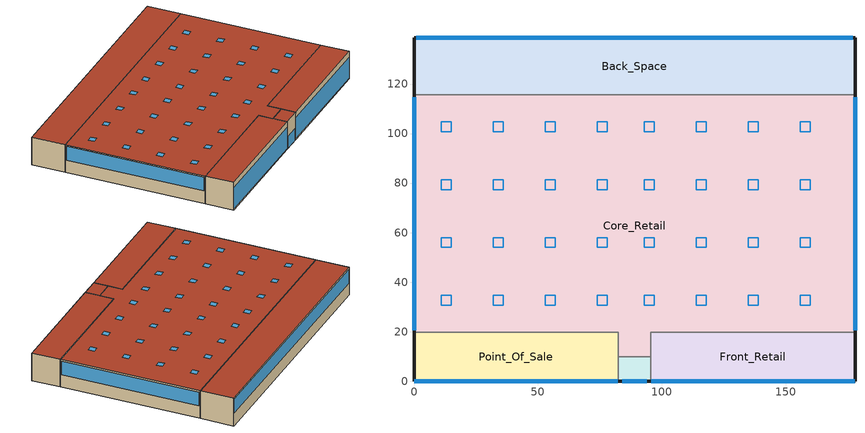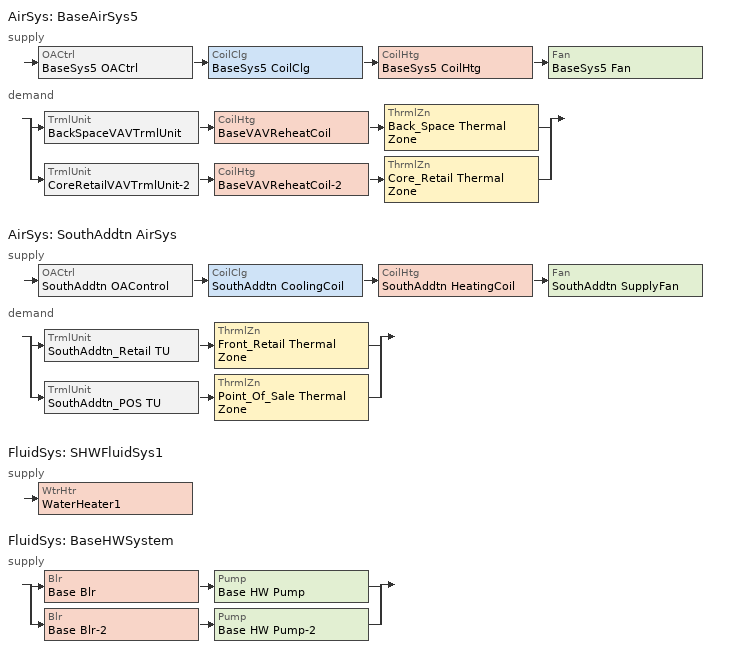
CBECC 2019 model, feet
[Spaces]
Back_Space
 floor ground (Base_CZ12-SlabOnOrBelowGradeF073): 178.05,138.68 178.05,115.72 0,115.72 0,138.68 z0
 wall outside (Altered metal frame wall): 178.05,115.72 178.05,138.68 z0:20
 wall outside (Altered metal building wall): 178.05,138.68 0,138.68 z0:20
 wall outside (New heavy mass wall): 0,138.68 0,115.72 z0:20
 wall to Core_Retail (NACM_Interior Wall): 0,115.72 178.05,115.72 z0:20
 window (FixedWindowU40-Existing): 177.05,138.68 1,138.68 z9:19
 roof outside (Altered metal bldg roof): 178.05,115.72 178.05,138.68 0,138.68 0,115.72 z20
Core_Retail
 floor ground (Base_CZ12-SlabOnOrBelowGradeF073): 178.05,115.72 178.05,19.68 95.59,19.68 95.59,9.84 82.46,9.84 82.46,19.68 0,19.68 0,115.72 z0
 wall outside (Altered light mass wall): 178.05,19.68 178.05,115.72 z0:20
 wall outside (Altered heavy mass wall): 0,115.72 0,19.68 z0:20
 wall to Front_Retail (NACM_Interior Wall): 95.59,9.84 95.59,19.68 178.05,19.68 z0:20
 wall to Point_Of_Sale (NACM_Interior Wall): 0,19.68 82.46,19.68 82.46,9.84 z0:20
 wall to Front_Entry (Base_CZ12-NonresMetalFrameWallU062): 82.46,9.84 95.59,9.84 z0:20
 window (FixedWindowU40-Existing): 178.05,20.68 178.05,114.72 / 0,114.72 0,20.68 z9:19
 roof outside (Other Altered Roof): 95.59,9.84 95.59,19.68 178.05,19.68 178.05,115.72 0,115.72 0,19.68 82.46,19.68 82.46,9.84 z20
 skylight (Base_AllCZ_Skylt-Gl-CurbMntU58): 15,30.68 15,34.69 11,34.69 11,30.68 z20; 36,30.68 36,34.69 32,34.69 32,30.68 z20; 57,30.68 57,34.69 53,34.69 53,30.68 z20; 78.03,30.68 78.03,34.69 74.03,34.69 74.03,30.68 z20; 96.93,30.68 96.93,34.69 92.93,34.69 92.93,30.68 z20; 15,54.02 15,58.02 11,58.02 11,54.02 z20; 36,54.02 36,58.02 32,58.02 32,54.02 z20; 57,54.02 57,58.02 53,58.02 53,54.02 z20; 78.03,54.02 78.03,58.02 74.03,58.02 74.03,54.02 z20; 96.93,54.02 96.93,58.02 92.93,58.02 92.93,54.02 z20; 15,77.35 15,81.35 11,81.35 11,77.35 z20; 36,77.35 36,81.35 32,81.35 32,77.35 z20; 57,77.35 57,81.35 53,81.35 53,77.35 z20; 78.03,77.35 78.03,81.35 74.03,81.35 74.03,77.35 z20; 96.93,77.35 96.93,81.35 92.93,81.35 92.93,77.35 z20; 15,100.72 15,104.72 11,104.72 11,100.72 z20; 36,100.72 36,104.72 32,104.72 32,100.72 z20; 57,100.72 57,104.72 53,104.72 53,100.72 z20; 78.03,100.72 78.03,104.72 74.03,104.72 74.03,100.72 z20; 96.93,100.72 96.93,104.72 92.93,104.72 92.93,100.72 z20; 117.93,77.35 117.93,81.35 113.93,81.35 113.93,77.35 z20; 159.93,100.72 159.93,104.72 155.93,104.72 155.93,100.72 z20; 159.93,54.02 159.93,58.02 155.93,58.02 155.93,54.02 z20; 159.93,30.68 159.93,34.69 155.93,34.69 155.93,30.68 z20; 117.93,100.72 117.93,104.72 113.93,104.72 113.93,100.72 z20; 117.93,54.02 117.93,58.02 113.93,58.02 113.93,54.02 z20; 117.93,30.68 117.93,34.69 113.93,34.69 113.93,30.68 z20; 138.93,77.35 138.93,81.35 134.93,81.35 134.93,77.35 z20; 138.93,100.72 138.93,104.72 134.93,104.72 134.93,100.72 z20; 138.93,54.02 138.93,58.02 134.93,58.02 134.93,54.02 z20; 138.93,30.68 138.93,34.69 134.93,34.69 134.93,30.68 z20; 159.93,77.35 159.93,81.35 155.93,81.35 155.93,77.35 z20
Front_Retail
 floor ground (Base_CZ12-SlabOnOrBelowGradeF073_New): 178.05,19.68 178.05,0 95.59,0 95.59,19.68 z0
 wall outside (Base_CZ12-NonresMetalFrameWallU062_New): 95.59,0 178.05,0 178.05,19.68 z0:20
 wall to Front_Entry (Base_CZ12-NonresMetalFrameWallU062_New-Int): 95.59,9.84 95.59,0 z0:20
 window (Base_AllCZ_FixedWindowU36): 95.75,0 177.89,0 z1:16
 roof outside (Base_CZ12-FlatNonresWoodFramingAndOtherRoofU039): 178.05,0 178.05,19.68 95.59,19.68 95.59,0 z20
Point_Of_Sale
 floor ground (Base_CZ12-SlabOnOrBelowGradeF073_New): 82.46,19.68 82.46,0 0,0 0,19.68 z0
 wall outside (Base_CZ12-NonresMetalFrameWallU062_New): 0,19.68 0,0 82.46,0 z0:20
 wall to Front_Entry (Base_CZ12-NonresMetalFrameWallU062_New-Int): 82.46,0 82.46,9.84 z0:20
 window (Base_AllCZ_FixedWindowU36): 0.16,0 82.3,0 z1:16
 roof outside (Base_CZ12-FlatNonresWoodFramingAndOtherRoofU039): 82.46,0 82.46,19.68 0,19.68 0,0 z20
Front_Entry
 floor ground (Base_CZ12-SlabOnOrBelowGradeF073_New): 95.59,9.84 95.59,0 82.46,0 82.46,9.84 z0
 wall outside (Base_CZ12-NonresMetalFrameWallU062_New): 82.46,0 95.59,0 z0:20
 window (Base_AllCZ_FixedWindowU36): 84.1,0 93.95,0 z0.16:8.73
 roof outside (Base_CZ12-FlatNonresWoodFramingAndOtherRoofUnconditioned): 95.59,0 95.59,9.84 82.46,9.84 82.46,0 z20
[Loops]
AirSys 'BaseAirSys5'
 supply: OACtrl 'BaseSys5 OACtrl' > CoilClg 'BaseSys5 CoilClg' > CoilHtg 'BaseSys5 CoilHtg' > Fan 'BaseSys5 Fan'
 demand: split
  | TrmlUnit 'BackSpaceVAVTrmlUnit' > CoilHtg 'BaseVAVReheatCoil' > ThrmlZn 'Back_Space Thermal Zone'
  | TrmlUnit 'CoreRetailVAVTrmlUnit-2' > CoilHtg 'BaseVAVReheatCoil-2' > ThrmlZn 'Core_Retail Thermal Zone'
AirSys 'SouthAddtn AirSys'
 supply: OACtrl 'SouthAddtn OAControl' > CoilClg 'SouthAddtn CoolingCoil' > CoilHtg 'SouthAddtn HeatingCoil' > Fan 'SouthAddtn SupplyFan'
 demand: split
  | TrmlUnit 'SouthAddtn_Retail TU' > ThrmlZn 'Front_Retail Thermal Zone'
  | TrmlUnit 'SouthAddtn_POS TU' > ThrmlZn 'Point_Of_Sale Thermal Zone'
FluidSys 'SHWFluidSys1'
 supply: WtrHtr 'WaterHeater1'
FluidSys 'BaseHWSystem'
 supply: split
  | Blr 'Base Blr' > Pump 'Base HW Pump'
  | Blr 'Base Blr-2' > Pump 'Base HW Pump-2'
[Proj]
050006-RetlMed-Run28: ZipCode=90045; CompType=ExistingAdditionAndAlteration
[Bldg]
Retail Standalone: WholeBldgModeled=1; TotStoryCnt=1; AboveGrdStoryCnt=1
[ConsAssm]
Base_CZ12-NonresMetalFrameWallU062_New: CompatibleSurfType=ExteriorWall; ExtRoughness=MediumRough; MatRef[1]=Stucco - 7/8 in.; MatRef[2]=Compliance Insulation R13.99; MatRef[3]=Air - Metal Wall Framing - 16 or 24 in. OC; MatRef[4]=Gypsum Board - 1/2 in.
Base_CZ12-NonresMetalFrameWallU062_New-Int; Base_CZ12-NonresMetalFrameWallU062: CompatibleSurfType=InteriorWall; ExtRoughness=MediumRough; MatRef[1]=Stucco - 7/8 in.; MatRef[2]=Compliance Insulation R13.99; MatRef[3]=Air - Metal Wall Framing - 16 or 24 in. OC; MatRef[4]=Gypsum Board - 1/2 in.
Base_CZ12-SlabOnOrBelowGradeF073_New; Base_CZ12-SlabOnOrBelowGradeF073: CompatibleSurfType=UndergroundFloor; ExtRoughness=MediumRough; SlabType=UnheatedSlabOnGrade
Base_CZ12-FlatNonresWoodFramingAndOtherRoofU039: CompatibleSurfType=Roof; ExtRoughness=MediumRough; MatRef[1]=Metal Standing Seam - 1/16 in.; MatRef[2]=Compliance Insulation R24.86; CRRCInitialRefl=0.63; CRRCAgedRefl=0.63; CRRCInitialEmit=0.85; CRRCAgedEmit=0.85; CRRCProdID=XXXX-XXXX
Base_CZ12-FlatNonresWoodFramingAndOtherRoofUnconditioned: CompatibleSurfType=Roof; ExtRoughness=MediumRough; MatRef[1]=Metal Standing Seam - 1/16 in.; CRRCInitialRefl=0.63; CRRCAgedRefl=0.63; CRRCInitialEmit=0.85; CRRCAgedEmit=0.85; CRRCProdID=XXXX-XXXX
NACM_Interior Wall: CompatibleSurfType=InteriorWall; MatRef[1]=NACM_Gypsum Board 5/8in; MatRef[2]=NACM_Gypsum Board 5/8in
Altered heavy mass wall; New heavy mass wall: CompatibleSurfType=ExteriorWall; MatRef[1]=Stucco - 7/8 in.; MatRef[2]=Concrete - 140 lb/ft3 - 6 in.; MatRef[3]=EPS 4.06in; MatRef[4]=Air - Metal Wall Framing - 16 or 24 in. OC; MatRef[5]=Gypsum Board - 1/2 in.
Altered light mass wall: CompatibleSurfType=ExteriorWall; MatRef[1]=Stucco - 7/8 in.; MatRef[2]=Gypsum Block; MatRef[3]=Gypsum Block; MatRef[4]=EPS 4.06in; MatRef[5]=Air - Metal Wall Framing - 16 or 24 in. OC; MatRef[6]=Gypsum Board - 1/2 in.
Other Altered Roof: CompatibleSurfType=Roof; ExtRoughness=MediumRough; MatRef[1]=Built up roofing; MatRef[2]=EPS 6.1in; MatRef[3]=Wood roof frame w R19; MatRef[4]=Roof Air Space; CRRCInitialRefl=0.63; CRRCAgedRefl=0.63; CRRCInitialEmit=0.85; CRRCAgedEmit=0.85; CRRCProdID=XXXX-XXXX; MatRef[5]=Acoustic Tile
Altered metal frame wall: CompatibleSurfType=ExteriorWall; ExtRoughness=MediumRough; MatRef[1]=Stucco - 7/8 in.; MatRef[2]=EPS 4.06in; MatRef[3]=Air - Metal Wall Framing - 16 or 24 in. OC; MatRef[4]=Gypsum Board - 1/2 in.
Altered metal building wall: CompatibleSurfType=ExteriorWall; MatRef[1]=Metal Siding; MatRef[2]=EPS 4.06in; MatRef[3]=Air - Metal Wall Framing - 16 or 24 in. OC; MatRef[4]=Plywood 3/4in
Altered metal bldg roof: CompatibleSurfType=Roof; MatRef[1]=Metal Roofing; MatRef[2]=Roof Air Space; MatRef[3]=EPS 4.06in
[Mat]
Stucco - 7/8 in.: CodeCat=Plastering Materials; CodeItem=Stucco - 7/8 in.
Compliance Insulation R13.99: CodeCat=Insulation Board; CodeItem=Compliance Insulation R13.99
Air - Metal Wall Framing - 16 or 24 in. OC: CodeCat=Air; CodeItem=Air - Metal Wall Framing - 16 or 24 in. OC
Gypsum Board - 1/2 in.: CodeCat=Bldg Board and Siding; CodeItem=Gypsum Board - 1/2 in.
Concrete - 140 lb/ft3 - 6 in.: CodeCat=Concrete; CodeItem=Concrete - 140 lb/ft3 - 6 in.
Metal Standing Seam - 1/16 in.: CodeCat=Roofing; CodeItem=Metal Standing Seam - 1/16 in.
Compliance Insulation R24.86: CodeCat=Insulation Board; CodeItem=Compliance Insulation R24.86
NACM_Gypsum Board 5/8in: CodeCat=Bldg Board and Siding; CodeItem=Gypsum Board - 5/8 in.
EPS 4.06in: CodeCat=Insulation Board; CodeItem=Expanded Polystyrene - EPS - 4 1/16 in. R17
Gypsum Block: CodeCat=Masonry Materials; CodeItem=Gypsum partition block - 4 cells - 3 in. x 12 in. x 30 in. - 3 in.
Built up roofing: CodeCat=Roofing; CodeItem=Built-up roofing - 3/8 in.
EPS 6.1in: CodeCat=Insulation Board; CodeItem=Expanded Polystyrene - EPS - 6 1/10 in. R25
Wood roof frame w R19: CodeCat=Composite; FrmMat=Wood; FrmConfig=Roof24inOC; FrmDepth=5_5In; CavityIns=19
Roof Air Space: CodeCat=Air; CodeItem=Air - Cavity - Wall Roof Ceiling - 4 in. or more
Acoustic Tile: CodeCat=Finish Materials; CodeItem=Acoustic Tile - 3/4 in.
Metal Siding: CodeCat=Bldg Board and Siding; CodeItem=Metal Siding - 1/16 in.
Plywood 3/4in: CodeCat=Bldg Board and Siding; CodeItem=Plywood - 3/4 in.
Metal Roofing: CodeCat=Composite; FrmMat=Metal; FrmConfig=RoofMetalStandingSeam; CavityInsOpt=R-20
[FenCons] FenProdType=FixedWindow; AssmContext=Manufactured; CertificationMthd=NFRCRated
Name | FenType | SkyltGlz | SkyltCurb | SHGC | UFactor | VT | GlzTint
Base_AllCZ_Skylt-Gl-CurbMntU58 | Skylight | Glass | CurbMounted | 0.25 | 0.58 | 0.49
Base_AllCZ_FixedWindowU36 | VerticalFenestration |  |  | 0.32 | 0.35 | 0.53 | TintedGlazing
FixedWindowU40-Existing | VerticalFenestration |  |  | 0.32 | 0.4 | 0.53 | TintedGlazing
[Story]
Building Story 1
[Spc] Story=Building Story 1; SHWFluidSegRef=SHWSupply1
Name | ThrmlZnRef | Vol | SpcFuncDefaultsRef | EnvStatus | LtgStatus | IntLPDReg | Skylit100PctControlled | DayltgCtrlType | CondgType | SecSide100PctControlled | PriSideDayltgIllumSetpt | SecSideDayltgIllumSetpt | IntLtgSpecMthd
Back_Space | Back_Space Thermal Zone | 81782 | Retail Back_Space | Altered | Existing | 0.5
Core_Retail | Core_Retail Thermal Zone | 344549 | Retail Sales | Altered | Existing |  | 1 | Continuous
Front_Entry | Front_Entry Thermal Zone | 2583.34 | Retail Main Entry | New |  | 1.2 |  | ContinuousPlusOff | Unconditioned | 0 | 200 | 200
Front_Retail | Front_Retail Thermal Zone | 32466.1 | Retail Sales | New | New |  |  | Continuous |  | 1 | 950 | 950 | TailoredMethod
Point_Of_Sale | Point_Of_Sale Thermal Zone | 32466.1 | Retail Sales | New |  | 1.15 |  | Continuous |  | 1 | 950 | 950
[IntLtgSys] Spc=Front_Retail; LumRef[1]=Luminaire 1
Name | LumCnt[1] | DaylitAreaType | AllowType | AllowArea
Front_Retail_GenLtgSys | 81 | SecondarySidelit
Front_Retail_Task&FloorDisplayLtgSys | 38 | PrimarySidelit | TailoredFloorDisplayAllowance | 810
[ThrmlZn]
Back_Space Thermal Zone: PriAirCondgSysRef=BaseAirSys5
Core_Retail Thermal Zone: PriAirCondgSysRef=BaseAirSys5; VentCtrlMthd=CO2Sensors
Front_Entry Thermal Zone: Type=Unconditioned
Front_Retail Thermal Zone; Point_Of_Sale Thermal Zone: PriAirCondgSysRef=SouthAddtn AirSys
[AirSys]
Name | Status | Type | CtrlSysType | ReheatCtrlMthd | ClgCtrl | ClRstSupHi | ClRstSupLow | CtrlZnRef
BaseAirSys5 | Existing | PVAV | DDCToZone | DualMaximum | WarmestResetFlowFirst | 60 | 55
SouthAddtn AirSys |  | SZAC |  |  |  |  |  | Front_Retail Thermal Zone
[AirSeg]
Name | Sys | Type | Path
BaseSys5 SupAirSeg | BaseAirSys5 | Supply | Ducted
BaseSys5 RetAirSeg | BaseAirSys5 | Return | Ducted
SouthAddtn Supply AirSeg | SouthAddtn AirSys | Supply | Ducted
SouthAddtn Return AirSeg | SouthAddtn AirSys | Return | Direct
[CoilClg] Type=DirectExpansion; FuelSrc=Electric; CndsrType=Air
Name | Sys
BaseSys5 CoilClg | BaseAirSys5
SouthAddtn CoolingCoil | SouthAddtn AirSys
[CoilHtg]
Name | Sys | Type | FluidSegInRef | FluidSegOutRef | FuelSrc | FurnAFUE
BaseSys5 CoilHtg; BaseVAVReheatCoil; BaseVAVReheatCoil-2 | BaseAirSys5 | HotWater | BaseHWPrimSupSeg | BaseHWPrimRetSeg
SouthAddtn HeatingCoil | SouthAddtn AirSys | Furnace |  |  | Gas | 0.81
[Fan]
Name | Sys | CtrlMthd | ModelingMthd | MtrBHP | MtrHP | MtrEff
BaseSys5 Fan | BaseAirSys5 | VariableSpeedDrive
SouthAddtn SupplyFan | SouthAddtn AirSys | ConstantVolume | BrakeHorsePower | 3.2 | 3.5 | 0.895
[TrmlUnit]
Name | Sys | Type | ZnServedRef | PriAirSegRef
BackSpaceVAVTrmlUnit | BaseAirSys5 | VAVReheatBox | Back_Space Thermal Zone | BaseSys5 SupAirSeg
CoreRetailVAVTrmlUnit-2 | BaseAirSys5 | VAVReheatBox | Core_Retail Thermal Zone | BaseSys5 SupAirSeg
SouthAddtn_Retail TU | SouthAddtn AirSys | Uncontrolled | Front_Retail Thermal Zone | SouthAddtn Supply AirSeg
SouthAddtn_POS TU | SouthAddtn AirSys | Uncontrolled | Point_Of_Sale Thermal Zone | SouthAddtn Supply AirSeg
[OACtrl]
Name | Sys | EconoCtrlMthd | EconoIntegration | AirSegSupRef | AirSegRetRef
BaseSys5 OACtrl | BaseAirSys5 | DifferentialDryBulb | Integrated | BaseSys5 SupAirSeg | BaseSys5 RetAirSeg
SouthAddtn OAControl | SouthAddtn AirSys | NoEconomizer |  | SouthAddtn Supply AirSeg | SouthAddtn Return AirSeg
[FluidSys] Status=Existing
Name | Type
SHWFluidSys1 | ServiceHotWater
BaseHWSystem | HotWater
[FluidSeg]
Name | Sys | Type | Src
SHWSupply1 | SHWFluidSys1 | PrimarySupply
SHWMakeup1 | SHWFluidSys1 | MakeupFluid | MunicipalWater
BaseHWPrimSupSeg | BaseHWSystem | PrimarySupply
BaseHWPrimRetSeg | BaseHWSystem | PrimaryReturn
[WtrHtr]
WaterHeater1: Sys=SHWFluidSys1; Status=Existing; FluidSegOutRef=SHWSupply1; FluidSegMakeupRef=SHWMakeup1; StorCap=250; ThrmlEff=0.85; CapRtd=160000
[Blr] Sys=BaseHWSystem; Type=HotWater; FuelSrc=Gas; DraftType=MechanicalNoncondensing; FluidSegInRef=BaseHWPrimRetSeg; FluidSegOutRef=BaseHWPrimSupSeg; CapRtd=240681; AFUE=0.82; ThrmlEff=0.8225
Base Blr; Base Blr-2
[Pump] Sys=BaseHWSystem
Name | SpdCtrl
Base HW Pump
Base HW Pump-2 | ConstantSpeed
[SpcFuncDefaults] ProcGasSchRef=RetailGasEquipment; HotWtrHtgSchRef=RetailHotWater
Name | SpcFunc | OccSchRef | IntLtgRegSchRef | RecptSchRef | CommRfrgEqpSchRef | InfSchRef[1] | RecptPwrDens
Retail Sales | Retail Merchandise Sales, Wholesale Showroom | RetailOccupancy | RetailLights | RetailReceptacle | RetailRefrigeration | RetailInfiltration
Retail Back_Space | Commercial and Industrial Storage Areas (conditioned or unconditioned) | AssemblyOccupancy | AssemblyLights | AssemblyReceptacle | AssemblyReceptacle | AssemblyInfiltration
Retail Main Entry | Lobby, Main Entry | AssemblyOccupancy | AssemblyLights | AssemblyReceptacle | RetailRefrigeration | AssemblyInfiltration | 0
[Lum]
Luminaire 1: Pwr=32
[SchDay] Type=Fraction
Name | Hr
OnDay | ( 1, 1, 1, 1, 1, 1, 1, 1, 1, 1, 1, 1, 1, 1, 1, 1, 1, 1, 1, 1, 1, 1, 1, 1 )
OffDay | ( 0, 0, 0, 0, 0, 0, 0, 0, 0, 0, 0, 0, 0, 0, 0, 0, 0, 0, 0, 0, 0, 0, 0, 0 )
RetailOccupancyWD | ( 0, 0, 0, 0, 0, 0, 0, 0.1, 0.2, 0.5, 0.5, 0.7, 0.7, 0.7, 0.7, 0.8, 0.7, 0.5, 0.5, 0.3, 0.3, 0, 0, 0 )
RetailOccupancySat | ( 0, 0, 0, 0, 0, 0, 0, 0.1, 0.2, 0.5, 0.6, 0.8, 0.8, 0.8, 0.8, 0.8, 0.8, 0.6, 0.2, 0.2, 0.2, 0.1, 0, 0 )
RetailOccupancySun | ( 0, 0, 0, 0, 0, 0, 0, 0, 0, 0.1, 0.2, 0.2, 0.4, 0.4, 0.4, 0.4, 0.4, 0.2, 0.1, 0, 0, 0, 0, 0 )
RetailLightsWD | ( 0.05, 0.05, 0.05, 0.05, 0.05, 0.05, 0.05, 0.2, 0.5, 0.85, 0.85, 0.85, 0.85, 0.85, 0.85, 0.85, 0.85, 0.85, 0.55, 0.55, 0.5, 0.2, 0.05, 0.05 )
RetailLightsSat | ( 0.05, 0.05, 0.05, 0.05, 0.05, 0.05, 0.05, 0.1, 0.3, 0.55, 0.85, 0.85, 0.85, 0.85, 0.85, 0.85, 0.85, 0.85, 0.5, 0.3, 0.3, 0.1, 0.05, 0.05 )
RetailLightsSun | ( 0.05, 0.05, 0.05, 0.05, 0.05, 0.05, 0.05, 0.05, 0.1, 0.1, 0.4, 0.4, 0.55, 0.55, 0.55, 0.55, 0.55, 0.4, 0.2, 0.05, 0.05, 0.05, 0.05, 0.05 )
RetailReceptacleWD | ( 0.05, 0.05, 0.05, 0.05, 0.05, 0.05, 0.05, 0.2, 0.5, 0.9, 0.9, 0.9, 0.9, 0.9, 0.9, 0.9, 0.9, 0.9, 0.6, 0.6, 0.5, 0.2, 0.05, 0.05 )
RetailReceptacleSat | ( 0.05, 0.05, 0.05, 0.05, 0.05, 0.05, 0.05, 0.1, 0.3, 0.6, 0.9, 0.9, 0.9, 0.9, 0.9, 0.9, 0.9, 0.9, 0.5, 0.3, 0.3, 0.1, 0.05, 0.05 )
RetailReceptacleSun | ( 0.05, 0.05, 0.05, 0.05, 0.05, 0.05, 0.05, 0.05, 0.1, 0.1, 0.4, 0.4, 0.6, 0.6, 0.6, 0.6, 0.6, 0.4, 0.2, 0.05, 0.05, 0.05, 0.05, 0.05 )
RetailInfiltrationWD | ( 1, 1, 1, 1, 1, 1, 0.25, 0.25, 0.25, 0.25, 0.25, 0.25, 0.25, 0.25, 0.25, 0.25, 0.25, 0.25, 0.25, 0.25, 0.25, 1, 1, 1 )
RetailInfiltrationSat | ( 1, 1, 1, 1, 1, 1, 0.25, 0.25, 0.25, 0.25, 0.25, 0.25, 0.25, 0.25, 0.25, 0.25, 0.25, 0.25, 0.25, 0.25, 0.25, 0.25, 1, 1 )
RetailInfiltrationSun | ( 1, 1, 1, 1, 1, 1, 1, 1, 0.25, 0.25, 0.25, 0.25, 0.25, 0.25, 0.25, 0.25, 0.25, 1, 1, 1, 1, 1, 1, 1 )
RetailHotWaterWD | ( 0.04, 0.05, 0.05, 0.04, 0.04, 0.04, 0.04, 0.15, 0.23, 0.32, 0.41, 0.57, 0.62, 0.61, 0.5, 0.45, 0.46, 0.47, 0.42, 0.34, 0.33, 0.23, 0.13, 0.08 )
RetailHotWaterSat | ( 0.11, 0.1, 0.08, 0.06, 0.06, 0.06, 0.07, 0.2, 0.24, 0.27, 0.42, 0.54, 0.59, 0.6, 0.49, 0.48, 0.47, 0.46, 0.44, 0.36, 0.29, 0.22, 0.16, 0.13 )
RetailHotWaterSun | ( 0.07, 0.07, 0.07, 0.06, 0.06, 0.06, 0.07, 0.1, 0.12, 0.14, 0.29, 0.31, 0.36, 0.36, 0.34, 0.35, 0.37, 0.34, 0.25, 0.27, 0.21, 0.16, 0.1, 0.06 )
RetailRefrigerationWD; RetailRefrigerationSat; RetailRefrigerationSun | ( 0.9, 0.9, 0.9, 0.9, 0.9, 0.9, 0.9, 0.9, 0.9, 0.9, 0.9, 0.9, 0.9, 0.9, 0.9, 0.9, 0.9, 0.9, 0.9, 0.9, 0.9, 0.9, 0.9, 0.9 )
RetailGasEquipmentWD; RetailGasEquipmentSat; RetailGasEquipmentSun | ( 0, 0, 0, 0, 0, 0, 0, 0.5, 0.5, 0.75, 0.9, 0.9, 0.9, 0.75, 0.75, 0.9, 0.9, 0.9, 0.75, 0.5, 0.5, 0, 0, 0 )
AssemblyOccupancyWD | ( 0, 0, 0, 0, 0, 0, 0, 0, 0.2, 0.2, 0.2, 0.8, 0.8, 0.8, 0.8, 0.8, 0.8, 0.8, 0.2, 0.2, 0.2, 0.2, 0.1, 0 )
AssemblyOccupancySat | ( 0, 0, 0, 0, 0, 0, 0, 0, 0.2, 0.2, 0.2, 0.6, 0.6, 0.6, 0.6, 0.6, 0.6, 0.6, 0.6, 0.6, 0.6, 0.8, 0.1, 0 )
AssemblyOccupancySun | ( 0, 0, 0, 0, 0, 0, 0, 0, 0.1, 0.1, 0.1, 0.1, 0.1, 0.7, 0.7, 0.7, 0.7, 0.7, 0.7, 0.7, 0.7, 0.7, 0.2, 0 )
AssemblyLightsWD | ( 0.05, 0.05, 0.05, 0.05, 0.05, 0.05, 0.35, 0.35, 0.35, 0.65, 0.65, 0.65, 0.65, 0.65, 0.65, 0.65, 0.65, 0.65, 0.65, 0.65, 0.65, 0.65, 0.25, 0.05 )
AssemblyLightsSat | ( 0.05, 0.05, 0.05, 0.05, 0.05, 0.05, 0.05, 0.3, 0.3, 0.4, 0.4, 0.4, 0.4, 0.4, 0.4, 0.4, 0.4, 0.4, 0.4, 0.4, 0.4, 0.4, 0.4, 0.05 )
AssemblyLightsSun | ( 0.05, 0.05, 0.05, 0.05, 0.05, 0.05, 0.05, 0.3, 0.3, 0.3, 0.3, 0.3, 0.55, 0.55, 0.55, 0.55, 0.55, 0.55, 0.55, 0.55, 0.55, 0.55, 0.05, 0.05 )
AssemblyReceptacleWD | ( 0.05, 0.05, 0.05, 0.05, 0.05, 0.05, 0.4, 0.4, 0.4, 0.75, 0.75, 0.75, 0.75, 0.75, 0.75, 0.75, 0.75, 0.75, 0.75, 0.75, 0.75, 0.75, 0.25, 0.05 )
AssemblyReceptacleSat | ( 0.05, 0.05, 0.05, 0.05, 0.05, 0.05, 0.05, 0.3, 0.3, 0.5, 0.5, 0.5, 0.5, 0.5, 0.5, 0.5, 0.5, 0.5, 0.5, 0.5, 0.5, 0.5, 0.5, 0.05 )
AssemblyReceptacleSun | ( 0.05, 0.05, 0.05, 0.05, 0.05, 0.05, 0.05, 0.3, 0.3, 0.3, 0.3, 0.3, 0.65, 0.65, 0.65, 0.65, 0.65, 0.65, 0.65, 0.65, 0.65, 0.65, 0.05, 0.05 )
AssemblyInfiltrationWD | ( 1, 1, 1, 1, 1, 0.25, 0.25, 0.25, 0.25, 0.25, 0.25, 0.25, 0.25, 0.25, 0.25, 0.25, 0.25, 0.25, 0.25, 0.25, 0.25, 0.25, 0.25, 1 )
AssemblyInfiltrationSat; AssemblyInfiltrationSun | ( 1, 1, 1, 1, 1, 1, 0.25, 0.25, 0.25, 0.25, 0.25, 0.25, 0.25, 0.25, 0.25, 0.25, 0.25, 0.25, 0.25, 0.25, 0.25, 0.25, 0.25, 1 )
[Sch] Type=Fraction
Name | SchWeekRef[1]
RetailOccupancy | RetailOccupancyWk
RetailLights | RetailLightsWk
RetailReceptacle | RetailReceptacleWk
RetailInfiltration | RetailInfiltrationWk
RetailHotWater | RetailHotWaterWk
RetailRefrigeration | RetailRefrigerationWk
RetailGasEquipment | RetailGasEquipmentWk
AssemblyOccupancy | AssemblyOccupancyWk
AssemblyLights | AssemblyLightsWk
AssemblyReceptacle | AssemblyReceptacleWk
AssemblyInfiltration | AssemblyInfiltrationWk
[SchWeek] Type=Fraction
Name | SchDaySunRef | SchDayMonRef | SchDayTueRef | SchDayWedRef | SchDayThuRef | SchDayFriRef | SchDaySatRef | SchDayHolRef | SchDayClgDDRef | SchDayHtgDDRef
RetailOccupancyWk | RetailOccupancySun | RetailOccupancyWD | RetailOccupancyWD | RetailOccupancyWD | RetailOccupancyWD | RetailOccupancyWD | RetailOccupancySat | RetailOccupancySun | OnDay | OffDay
RetailLightsWk | RetailLightsSun | RetailLightsWD | RetailLightsWD | RetailLightsWD | RetailLightsWD | RetailLightsWD | RetailLightsSat | RetailLightsSun | OnDay | OffDay
RetailReceptacleWk | RetailReceptacleSun | RetailReceptacleWD | RetailReceptacleWD | RetailReceptacleWD | RetailReceptacleWD | RetailReceptacleWD | RetailReceptacleSat | RetailReceptacleSun | OnDay | OffDay
RetailInfiltrationWk | RetailInfiltrationSun | RetailInfiltrationWD | RetailInfiltrationWD | RetailInfiltrationWD | RetailInfiltrationWD | RetailInfiltrationWD | RetailInfiltrationSat | RetailInfiltrationSun | RetailInfiltrationWD | RetailInfiltrationSat
RetailHotWaterWk | RetailHotWaterSun | RetailHotWaterWD | RetailHotWaterWD | RetailHotWaterWD | RetailHotWaterWD | RetailHotWaterWD | RetailHotWaterSat | RetailHotWaterSun | RetailHotWaterWD | RetailHotWaterSat
RetailRefrigerationWk | RetailRefrigerationSun | RetailRefrigerationWD | RetailRefrigerationWD | RetailRefrigerationWD | RetailRefrigerationWD | RetailRefrigerationWD | RetailRefrigerationSat | RetailRefrigerationSun | OnDay | OffDay
RetailGasEquipmentWk | RetailGasEquipmentSun | RetailGasEquipmentWD | RetailGasEquipmentWD | RetailGasEquipmentWD | RetailGasEquipmentWD | RetailGasEquipmentWD | RetailGasEquipmentSat | RetailGasEquipmentSun | OnDay | OffDay
AssemblyOccupancyWk | AssemblyOccupancySun | AssemblyOccupancyWD | AssemblyOccupancyWD | AssemblyOccupancyWD | AssemblyOccupancyWD | AssemblyOccupancyWD | AssemblyOccupancySat | AssemblyOccupancySun | OnDay | OffDay
AssemblyLightsWk | AssemblyLightsSun | AssemblyLightsWD | AssemblyLightsWD | AssemblyLightsWD | AssemblyLightsWD | AssemblyLightsWD | AssemblyLightsSat | AssemblyLightsSun | OnDay | OffDay
AssemblyReceptacleWk | AssemblyReceptacleSun | AssemblyReceptacleWD | AssemblyReceptacleWD | AssemblyReceptacleWD | AssemblyReceptacleWD | AssemblyReceptacleWD | AssemblyReceptacleSat | AssemblyReceptacleSun | OnDay | OffDay
AssemblyInfiltrationWk | AssemblyInfiltrationSun | AssemblyInfiltrationWD | AssemblyInfiltrationWD | AssemblyInfiltrationWD | AssemblyInfiltrationWD | AssemblyInfiltrationWD | AssemblyInfiltrationSat | AssemblyInfiltrationSun | AssemblyInfiltrationWD | AssemblyInfiltrationWD
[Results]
End Use | Proposed Design Site (MWh) | Proposed Design Site (MBtu) | Proposed Design TDV (kBtu/ft²-yr) | Standard Design Site (MWh) | Standard Design Site (MBtu) | Standard Design TDV (kBtu/ft²-yr) | Compliance TDV Margin (kBtu/ft²-yr)
Space Heating | 0.0 | 33.5 | 2.32 | 0.0 | 76.4 | 5.19 | 2.87
Space Cooling | 44.7 | -- | 66.95 | 39.7 | -- | 62.42 | -4.53
Indoor Fans | 23.0 | -- | 23.30 | 22.3 | -- | 22.72 | -0.58
Heat Rejection | -- | -- | -- | -- | -- | -- | --
Pumps & Misc. | 0.7 | -- | 0.50 | 1.1 | -- | 0.76 | 0.26
Domestic Hot Water | -- | 123.3 | 7.23 | -- | 123.3 | 7.23 | --
Indoor Lighting | 54.9 | -- | 52.88 | 55.4 | -- | 53.72 | 0.84
COMPLIANCE TOTAL | 123.3 | 156.8 | 153.18 | 118.5 | 199.7 | 152.04 | -1.14
Receptacle | 77.7 | -- | 78.29 | 77.7 | -- | 78.29 | 
Process | -- | -- | -- | -- | -- | -- | 
Other Ltg | 0.2 | -- | 0.17 | 0.4 | -- | 0.43 | 
Process Motors | -- | -- | -- | -- | -- | -- | 
TOTAL | 201.2 | 156.8 | 231.64 | 196.6 | 199.7 | 230.76 | 
FAIL
